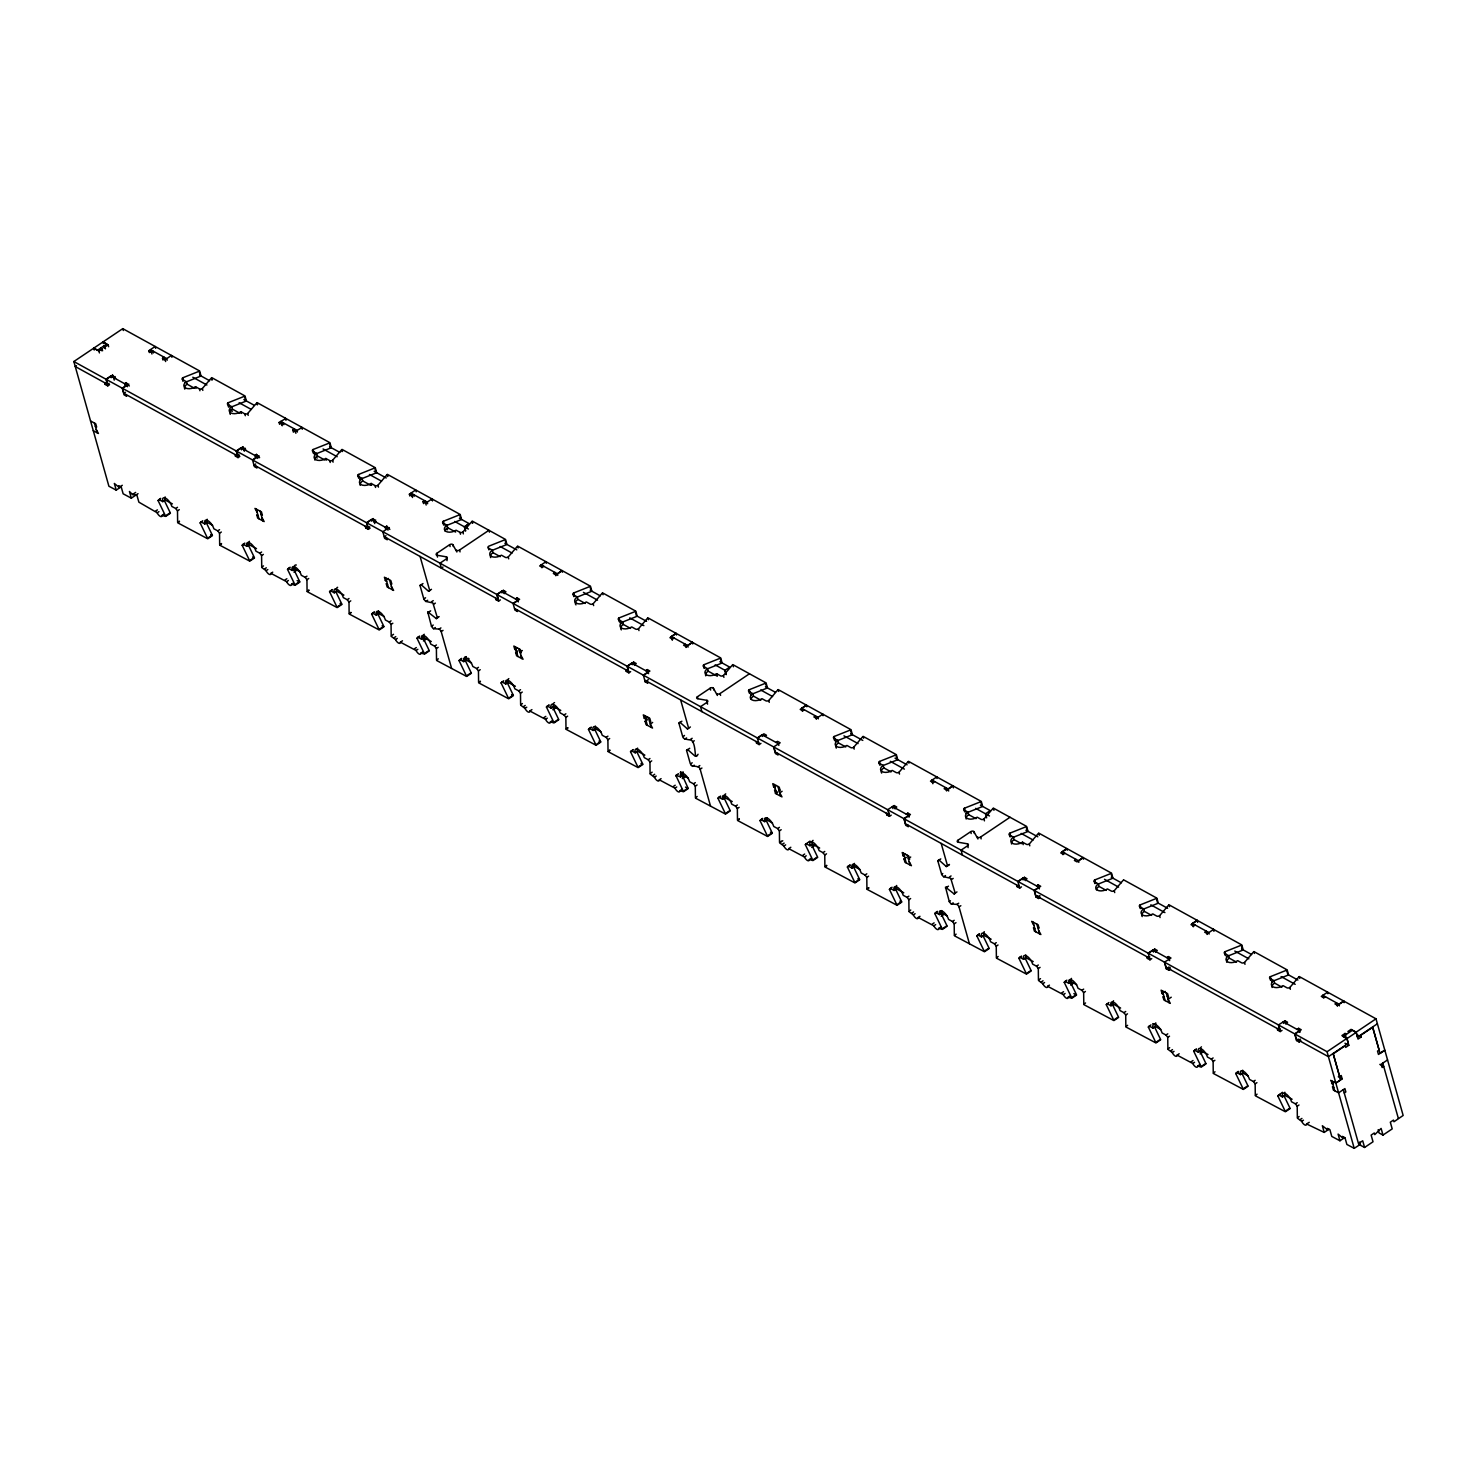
<?xml version="1.0" encoding="UTF-8"?>
<svg xmlns="http://www.w3.org/2000/svg" width="1477" height="1477" viewBox="0 0 1477 1477"><rect width="100%" height="100%" fill="white"/><g stroke="black" fill="none" stroke-linecap="round" stroke-linejoin="round"><path stroke-width="1.5" d="M138.044 493.65L131.324 498.155L129.441 491.472L132.505 494.518L136.992 495.478L138.875 502.162L157.097 512.704A4.191 1.754 56.1 0 0 160.236 516.359A4.191 1.754 56.1 0 0 162.045 515.436L165.682 516.415L170.427 513.239M261.798 567.537L266.008 570.62A4.191 1.754 56.1 0 0 269.128 574.276A4.191 1.754 56.1 0 0 270.956 573.353L286.612 581.68A4.191 1.754 56.1 0 0 289.677 585.206A4.191 1.754 56.1 0 0 291.504 584.264L293.277 583.083M291.504 584.264L295.142 585.261L299.868 582.067L297.135 580.627M391.257 636.365L395.448 639.449A4.191 1.754 56.1 0 0 398.587 643.104A4.191 1.754 56.1 0 0 400.396 642.181L416.071 650.508A4.191 1.754 56.1 0 0 419.136 654.034A4.191 1.754 56.1 0 0 420.945 653.092L422.736 651.911M420.945 653.092L424.582 654.089L429.327 650.895M520.716 705.194L524.981 708.406A4.191 1.754 56.1 0 0 528.046 711.932A4.191 1.754 56.1 0 0 529.855 711.009L545.53 719.336A4.191 1.754 56.1 0 0 548.595 722.862A4.191 1.754 56.1 0 0 550.404 721.921L552.176 720.739M550.404 721.921L554.041 722.918L558.786 719.724M650.157 774.022L654.422 777.234A4.191 1.754 56.1 0 0 657.487 780.761A4.191 1.754 56.1 0 0 659.314 779.819L674.971 788.164A4.191 1.754 56.1 0 0 678.035 791.69A4.191 1.754 56.1 0 0 679.863 790.749L681.931 789.364M679.863 790.749L683.5 791.746L688.227 788.552L685.494 787.112M782.773 840.727L779.616 842.85L783.881 846.063A4.191 1.754 56.1 0 0 786.946 849.589A4.191 1.754 56.1 0 0 788.755 848.647L804.43 856.992A4.191 1.754 56.1 0 0 807.494 860.519A4.191 1.754 56.1 0 0 809.304 859.577L811.076 858.395M809.304 859.577L812.941 860.574L817.686 857.38M909.057 911.678L913.321 914.891A4.191 1.754 56.1 0 0 916.386 918.417A4.191 1.754 56.1 0 0 918.214 917.475L933.87 925.821A4.191 1.754 56.1 0 0 936.953 929.347A4.191 1.754 56.1 0 0 938.763 928.405L941.126 926.817M938.763 928.405L942.4 929.402L947.126 926.208M1038.516 980.506L1042.78 983.719A4.191 1.754 56.1 0 0 1045.845 987.245A4.191 1.754 56.1 0 0 1047.655 986.304L1063.329 994.649A4.191 1.754 56.1 0 0 1066.394 998.175A4.191 1.754 56.1 0 0 1068.203 997.233L1069.994 996.052M1068.203 997.233L1071.859 998.23L1076.585 995.036L1073.853 993.596M1167.975 1049.335L1172.24 1052.547A4.191 1.754 56.1 0 0 1175.304 1056.073A4.191 1.754 56.1 0 0 1177.114 1055.132L1192.788 1063.477A4.191 1.754 56.1 0 0 1195.853 1067.003A4.191 1.754 56.1 0 0 1197.662 1066.062L1200.026 1064.474M1197.662 1066.062L1201.299 1067.059L1206.044 1063.865M1297.415 1118.163L1301.68 1121.375A4.191 1.754 56.1 0 0 1304.745 1124.902A4.191 1.754 56.1 0 0 1306.573 1123.96L1324.223 1132.416L1328.968 1129.222M680.657 771.696L688.042 788.053L683.297 791.229L675.801 775.296L680.583 776.939L682.965 775.351A7.33 3.065 56.1 0 1 683.131 771.917M185.16 382.34L200.503 376.229L199.155 371.262L182.797 377.78A2.086 1.2 -15.1 0 0 182.52 379.552L186.416 381.712A7.33 4.209 -15.1 0 0 185.456 387.934A7.33 4.209 -15.1 0 0 195.536 386.734L199.45 388.876A2.086 1.2 -15.1 0 0 202.331 388.543L211.359 377.983L211.95 380.161M231.538 406.913L245.847 401.209L244.517 396.242L228.141 402.759A2.086 1.2 -15.1 0 0 227.864 404.532L231.778 406.692A7.33 4.209 -15.1 0 0 230.818 412.914A7.33 4.209 -15.1 0 0 240.899 411.714L244.794 413.855A2.086 1.2 -15.1 0 0 247.674 413.505L256.721 402.963L257.22 404.827M315.432 454.085L330.774 447.974L329.426 443.008L313.069 449.525A2.086 1.2 -15.1 0 0 312.792 451.297L316.687 453.457A7.33 4.209 -15.1 0 0 315.727 459.679A7.33 4.209 -15.1 0 0 325.808 458.479L329.722 460.621A2.086 1.2 -15.1 0 0 332.602 460.289L341.63 449.728L342.129 451.593M359.76 479.471L376.118 472.954L374.789 467.969L358.413 474.505A2.086 1.2 -15.1 0 0 358.136 476.277L362.05 478.419A7.33 4.209 -15.1 0 0 361.071 484.659A7.33 4.209 -15.1 0 0 371.17 483.441L375.066 485.601A2.086 1.2 -15.1 0 0 377.946 485.25L386.992 474.689L387.491 476.554M445.703 525.83L461.046 519.719L459.698 514.753L443.34 521.27A2.086 1.2 -15.1 0 0 443.063 523.043L446.959 525.184A7.33 4.209 -15.1 0 0 445.999 531.425A7.33 4.209 -15.1 0 0 456.079 530.206L459.993 532.366A2.086 1.2 -15.1 0 0 462.873 532.015L471.901 521.473L472.4 523.338M492.063 550.404L506.389 544.699L505.06 539.714L488.684 546.232A2.086 1.2 -15.1 0 0 488.407 548.022L492.321 550.164A7.33 4.209 -15.1 0 0 491.343 556.386A7.33 4.209 -15.1 0 0 501.442 555.186L505.337 557.346A2.086 1.2 -15.1 0 0 508.217 556.995L517.264 546.435M576.99 597.17L591.317 591.465L589.969 586.48L573.611 592.997A2.086 1.2 -15.1 0 0 573.334 594.788L577.23 596.93A7.33 4.209 -15.1 0 0 576.27 603.151A7.33 4.209 -15.1 0 0 586.351 601.951L590.265 604.111A2.086 1.2 -15.1 0 0 593.145 603.761L602.173 593.2M618.955 617.977L620.303 622.962L636.661 616.444L635.332 611.46L618.955 617.977A2.086 1.2 -15.1 0 0 618.678 619.768L622.592 621.909A7.33 4.209 -15.1 0 0 621.614 628.131A7.33 4.209 -15.1 0 0 631.713 626.931L635.608 629.091A2.086 1.2 -15.1 0 0 638.489 628.74L647.535 618.18M707.261 668.896L721.588 663.21L720.241 658.225L703.883 664.742A2.086 1.2 -15.1 0 0 703.606 666.533L707.501 668.675A7.33 4.209 -15.1 0 0 706.541 674.897A7.33 4.209 -15.1 0 0 716.622 673.697L720.536 675.857A2.086 1.2 -15.1 0 0 723.416 675.506L732.444 664.945M750.556 694.688L766.932 688.171L765.603 683.205L749.227 689.722A2.086 1.2 -15.1 0 0 748.95 691.494L752.864 693.655A7.33 4.209 -15.1 0 0 751.885 699.876A7.33 4.209 -15.1 0 0 761.966 698.676L765.88 700.818A2.086 1.2 -15.1 0 0 768.76 700.486L777.788 689.925M837.533 740.642L851.86 734.937L850.512 729.97L834.154 736.488A2.086 1.2 -15.1 0 0 833.877 738.26L837.773 740.42A7.33 4.209 -15.1 0 0 836.813 746.642A7.33 4.209 -15.1 0 0 846.893 745.442L850.807 747.602A2.086 1.2 -15.1 0 0 853.688 747.251L862.716 736.691M882.877 765.621L897.204 759.917L895.874 754.95L879.498 761.467A2.086 1.2 -15.1 0 0 879.221 763.24L883.135 765.4A7.33 4.209 -15.1 0 0 882.157 771.622A7.33 4.209 -15.1 0 0 892.237 770.422L896.151 772.563A2.086 1.2 -15.1 0 0 899.031 772.231L908.06 761.67M965.755 813.199L982.131 806.682L980.783 801.716L964.407 808.233A2.086 1.2 -15.1 0 0 964.149 810.005L968.044 812.165A7.33 4.209 -15.1 0 0 967.084 818.387A7.33 4.209 -15.1 0 0 977.165 817.187L981.079 819.329A2.086 1.2 -15.1 0 0 983.959 818.996L992.987 808.436M1013.148 837.367L1027.475 831.662L1026.146 826.695L1009.77 833.213A2.086 1.2 -15.1 0 0 1009.493 834.985L1013.407 837.145A7.33 4.209 -15.1 0 0 1012.428 843.367A7.33 4.209 -15.1 0 0 1022.509 842.167L1026.423 844.309A2.086 1.2 -15.1 0 0 1029.303 843.976L1038.331 833.416M1098.076 884.132L1112.403 878.427L1111.055 873.461L1094.679 879.978A2.086 1.2 -15.1 0 0 1094.402 881.751L1098.316 883.911A7.33 4.209 -15.1 0 0 1097.356 890.133A7.33 4.209 -15.1 0 0 1107.436 888.932L1111.35 891.074A2.086 1.2 -15.1 0 0 1114.23 890.742L1123.258 880.181M1143.42 909.112L1157.746 903.407L1156.399 898.441L1140.041 904.958A2.086 1.2 -15.1 0 0 1139.764 906.73L1143.66 908.872A7.33 4.209 -15.1 0 0 1142.7 915.112A7.33 4.209 -15.1 0 0 1152.78 913.894L1156.694 916.054A2.086 1.2 -15.1 0 0 1159.574 915.703L1168.602 905.143M1226.298 956.69L1242.674 950.173L1241.326 945.206L1224.95 951.723A2.086 1.2 -15.1 0 0 1224.673 953.496L1228.587 955.656A7.33 4.209 -15.1 0 0 1227.627 961.878A7.33 4.209 -15.1 0 0 1237.708 960.659L1241.622 962.819A2.086 1.2 -15.1 0 0 1244.502 962.469L1253.53 951.927M1271.642 981.67L1288.018 975.152L1286.67 970.167L1270.312 976.685A2.086 1.2 -15.1 0 0 1270.035 978.476L1273.931 980.617A7.33 4.209 -15.1 0 0 1272.971 986.839A7.33 4.209 -15.1 0 0 1283.051 985.639L1286.965 987.799A2.086 1.2 -15.1 0 0 1289.846 987.448L1298.874 976.888M684.479 735.435C679.402 739.146 689.427 739.737 691.365 740.088C697.052 745.017 693.507 762.354 698.067 754.267M692.159 738.278L690.387 739.479M692.141 762.704C686.823 768.188 699.396 764.126 700.153 769.222L710.529 806.11M699.821 765.548L698.049 766.748M946.979 887.142L948.474 886.145M120.966 486.93L116.221 490.124L108.892 486.228L73.85 361.533L122.776 328.651L199.672 370.985L201.001 375.952M76.435 365.668L75.198 366.499L107.563 384.334L109.15 383.281M94.214 350.049L93.716 348.184L98.922 351.046L102.079 348.923L102.578 350.787M104.165 348.129L103.667 346.264L104.978 346.984L108.135 344.861L108.633 346.726M126.228 394.617L126.671 396.279L124.068 394.839L122.277 388.211L127.022 385.017L110.738 376.063L105.993 379.238L107.784 385.866L109.556 384.685M115.649 378.426L112.547 375.121L106.233 379.367L107.563 384.334M149.343 352.578L148.845 350.714L155.159 346.467L155.657 348.332M115.151 376.561L113.563 377.614L114.246 380.106M148.845 350.714L151.448 352.154L153.036 351.083L153.534 352.948M104.738 382.783L105.181 384.426L106.953 383.245M129.33 385.959L126.21 382.654L124.64 383.706L125.139 385.571M163.024 360.111L162.525 358.246L164.095 357.194L164.778 359.668M128.831 384.094L122.517 388.34L123.846 393.307L237.834 456.079L239.422 455.027M162.525 358.246L165.129 359.686L171.443 355.44L171.941 357.305M123.846 393.307L125.434 392.236M116.221 490.124L114.338 483.441L119.157 487.41L122.296 485.287M132.505 494.518L135.662 492.395M164.205 500.241L170.224 512.722L165.498 515.916L158.076 500.537L160.679 498.358M158.076 500.537L160.144 499.152M256.5 466.363L256.943 468.006L254.339 466.584L252.549 459.956L257.293 456.762L241.009 447.808L236.265 450.983L238.055 457.612L239.828 456.411M245.92 450.171L242.819 446.866L236.505 451.113L237.834 456.079M279.615 424.324L279.116 422.459L285.541 418.637M158.888 499.558L162.784 501.626L165.147 500.02A7.33 3.065 56.1 0 1 165.129 496.9M245.422 448.306L243.834 449.359L244.333 451.224M279.116 422.459L281.719 423.899L283.307 422.828L283.806 424.693M235.009 454.528L235.452 456.171L238.406 454.196M155.639 511.079L157.411 509.879M157.171 512.833L158.944 511.633M162.045 515.436L163.818 514.236M162.784 501.626A7.33 3.065 56.1 0 1 165.664 498.192A7.33 3.065 56.1 0 1 171.849 506.445L175.726 508.494L177.498 507.313M259.601 457.685L256.481 454.399L254.912 455.451L255.41 457.316M293.388 432.17L292.797 429.992L294.366 428.939L295.215 432.041M179.4 521.159L177.628 522.36L177.498 510.857L179.271 509.657M252.789 460.067L259.084 455.821M292.797 429.992L295.4 431.432L301.825 427.591M255.706 463.981L254.118 465.052L368.105 527.824L369.693 526.754M179.474 521.621L177.702 522.803L207.74 538.791L212.466 535.597L210.602 534.6M205.783 521.639L212.282 535.099L207.555 538.274L200.133 522.913L202.718 520.735M200.133 522.913L201.906 521.713M200.946 521.916L204.841 523.984L207.205 522.396A7.33 3.065 56.1 0 1 207.186 519.258M204.841 523.984A7.33 3.065 56.1 0 1 207.722 520.55A7.33 3.065 56.1 0 1 213.888 528.803L217.784 530.871L219.556 529.671M221.458 543.536L219.667 544.736L219.538 533.234L221.328 532.034M221.532 543.979L219.759 545.179L249.779 561.149L254.524 557.955L252.641 556.958M247.841 543.998L254.339 557.457L249.595 560.632L242.173 545.271L244.776 543.093M242.173 545.271L244.536 543.665M243.003 544.274L246.881 546.342L249.244 544.755A7.33 3.065 56.1 0 1 249.41 541.32M246.881 546.342A7.33 3.065 56.1 0 1 249.779 542.908A7.33 3.065 56.1 0 1 255.946 551.161L259.823 553.229L261.614 552.029M263.497 565.894L261.724 567.094L261.595 555.592L263.368 554.392M264.531 568.996L266.303 567.796M266.063 570.75L267.835 569.55M270.956 573.353L272.728 572.153M293.185 568.11L299.683 581.569L294.957 584.744L287.535 569.383L290.12 567.205M287.535 569.383L289.603 567.98M288.347 568.387L292.243 570.454L294.606 568.867A7.33 3.065 56.1 0 1 296.305 564.989M387.565 528.508L371.281 519.535L366.536 522.729L368.327 529.357L370.099 528.157M293.923 572.116L297.302 569.845M376.192 521.898L373.09 518.612L366.776 522.858L368.105 527.824M409.886 496.069L409.387 494.204L415.702 489.958L416.2 491.823M285.079 579.907L286.87 578.726M375.693 520.033L374.106 521.104L374.77 523.596M409.387 494.204L411.991 495.644L413.578 494.573L414.077 496.438M365.281 526.255L365.724 527.917L367.791 526.532M286.612 581.68L288.403 580.479M292.243 570.454A7.33 3.065 56.1 0 1 295.123 567.02A7.33 3.065 56.1 0 1 301.29 575.273L305.185 577.341L306.958 576.141M308.859 590.006L307.068 591.206L306.939 579.704L308.73 578.504M389.873 529.431L386.752 526.144L385.183 527.197L385.682 529.061M423.567 503.602L423.068 501.737L424.637 500.666L425.228 502.845M389.356 527.566L382.82 531.683L384.611 538.33L387.214 539.751L386.771 538.09M423.068 501.737L425.671 503.177L431.986 498.931L432.484 500.795M385.977 535.726L384.389 536.797L498.377 599.57L497.047 594.585L503.362 590.357L505.965 591.779L504.377 592.849M308.933 590.449L307.161 591.649L337.181 607.619L341.925 604.425L340.042 603.428M335.704 591.428L341.741 603.927L336.996 607.102L329.574 591.742L332.177 589.563M329.574 591.742L331.937 590.135M330.405 590.745L334.282 592.812L336.645 591.225A7.33 3.065 56.1 0 1 336.498 588.418M334.282 592.812A7.33 3.065 56.1 0 1 337.181 589.378A7.33 3.065 56.1 0 1 343.347 597.631L347.224 599.699L349.015 598.499M350.898 612.364L349.126 613.564L348.997 602.062L350.769 600.862M469.151 523.633L464.424 526.809L465.606 531.074L464.48 526.846L469.224 523.67L459.402 518.261M390.519 583.323L391.811 584.006L390.87 580.664L384.408 577.23L385.349 580.553L388.506 578.449M437.506 557.106L437.007 555.241A2.086 1.2 -15.1 0 1 436.841 553.303L449.599 544.718A2.086 1.2 -15.1 0 1 452.793 544.625L456.873 551.992M350.991 612.807L349.2 614.007L379.238 629.977L383.983 626.783L382.1 625.786M437.007 555.241L446.368 556.847A2.086 1.2 -15.1 0 1 446.534 558.786L439.998 563.18L441.346 568.147L442.971 567.057M456.356 550.127A2.086 1.2 -15.1 0 0 459.55 550.035L488.924 530.28L489.441 532.145M377.3 612.826L383.78 626.285L379.054 629.46L371.632 614.1L374.235 611.921M371.632 614.1L374.29 612.309M451.63 668.453L441.014 630.956L439.278 629.128L433.296 628.648L431.524 626.433L427.702 611.792L436.398 618.678L437.432 617.977L432.909 602.967L425.708 601.397L423.936 599.367L420.003 585.483L422.994 583.563M372.444 613.103L376.34 615.17L378.703 613.583A7.33 3.065 56.1 0 1 378.537 610.776M420.003 585.483L421.056 584.634L428.496 591.243L431.487 589.323M376.34 615.17A7.33 3.065 56.1 0 1 379.22 611.736A7.33 3.065 56.1 0 1 385.405 619.989L389.282 622.057L391.054 620.857M423.788 598.979L425.561 597.779M393.547 634.316L391.183 635.922L391.054 624.42L392.827 623.22M425.911 601.453L427.684 600.271M431.469 601.822L433.241 600.622M433.592 604.296L435.364 603.114M427.665 612.752L429.438 611.552M428.884 612.032L430.656 610.85M393.99 637.824L395.762 636.624M395.522 639.578L397.295 638.378M400.396 642.181L402.483 640.778M436.25 618.568L437.949 617.312M437.377 617.792L439.167 616.611M431.469 626.248L433.241 625.048M422.644 636.938L429.142 650.397L424.397 653.572L416.976 638.212L419.579 636.033M416.976 638.212L418.748 637.012M433.573 628.74L435.346 627.54M417.806 637.215L421.683 639.283L424.047 637.695A7.33 3.065 56.1 0 1 424.213 634.261M439.149 629.091L440.921 627.891M423.382 640.944L426.761 638.673M414.539 648.735L416.311 647.554M441.254 631.565L443.026 630.384M517.042 609.835L517.485 611.496L514.882 610.056L513.091 603.428L517.836 600.253L501.552 591.28L496.807 594.474L498.598 601.102L500.371 599.902M545.973 561.703L539.659 565.949L542.262 567.371L543.85 566.319M416.071 650.508L417.843 649.308M495.552 598L495.995 599.662L498.358 598.074M421.683 639.283A7.33 3.065 56.1 0 1 424.582 635.848A7.33 3.065 56.1 0 1 430.749 644.101L434.626 646.169L436.417 644.969M438.3 658.834L436.527 660.034L436.398 648.532L438.171 647.332M515.455 598.942L517.024 597.871L519.627 599.311L513.313 603.558M541.893 567.722L541.099 564.805L557.309 573.741L562.054 570.565L562.497 572.208M562.257 570.676L555.943 574.904L553.34 573.482L554.909 572.411L555.814 575.735M464.701 659.296L471.181 672.755L466.455 675.931L459.033 660.57L461.636 658.391M459.033 660.57L460.806 659.37M459.864 659.573L463.741 661.641L466.104 660.053A7.33 3.065 56.1 0 1 466.27 656.619M463.741 661.641A7.33 3.065 56.1 0 1 466.621 658.207A7.33 3.065 56.1 0 1 472.806 666.459L476.683 668.527L478.456 667.327M471.385 673.254L466.64 676.448L436.601 660.477M480.357 681.192L478.585 682.392L478.456 670.89L480.228 669.69M522.341 650.545L519.978 652.151L521.27 652.834L520.329 649.492L513.848 646.058L514.79 649.382L517.172 647.794M520.827 655.197L523.061 659.24L516.599 655.788L515.658 652.446L518.021 650.859M480.431 681.635L478.659 682.836L508.697 698.806L513.424 695.612L511.559 694.615M506.74 681.654L513.239 695.113L508.494 698.289L501.072 682.928L503.675 680.749M501.072 682.928L502.863 681.728M501.903 681.931L505.78 683.999L508.162 682.411A7.33 3.065 56.1 0 1 508.827 678.608M505.78 683.999A7.33 3.065 56.1 0 1 508.679 680.565A7.33 3.065 56.1 0 1 514.845 688.817L518.741 690.885L520.513 689.685M522.396 703.55L520.624 704.751L520.495 693.248L522.267 692.048M523.43 706.634L525.221 705.452M524.981 708.406L526.754 707.206M529.855 711.009L531.923 709.606M552.564 706.726L558.583 719.225L553.857 722.401L546.435 707.04L549.038 704.861M546.435 707.04L548.798 705.434M547.265 706.043L551.143 708.111L553.506 706.523A7.33 3.065 56.1 0 1 553.34 703.717M552.823 709.772L556.201 707.501M543.998 717.564L545.77 716.382M545.53 719.336L547.302 718.136M647.314 681.58L647.757 683.242L645.154 681.802L643.363 675.174L648.108 671.998L631.824 663.025L627.079 666.219L628.87 672.847L630.642 671.647M672.312 640.243L671.315 636.513L676.041 633.338L676.484 634.999M634.648 664.595L636.236 663.524L633.615 662.084L627.3 666.33L628.648 671.315L514.661 608.524M676.244 633.448L669.93 637.695L672.533 639.116L674.103 638.064M625.823 669.746L626.266 671.407L628.334 670.023M551.143 708.111A7.33 3.065 56.1 0 1 554.023 704.677A7.33 3.065 56.1 0 1 560.208 712.929L564.085 714.997L565.857 713.797M567.759 727.663L565.986 728.863L565.857 717.36L567.63 716.16M645.726 670.687L647.295 669.616L649.898 671.056L643.584 675.303M671.315 636.513L687.58 645.486L692.325 642.292L692.768 643.954M692.528 642.403L686.214 646.649L683.611 645.227L685.18 644.157L686.085 647.48M567.833 728.106L566.06 729.306L596.099 745.276L600.825 742.082L598.96 741.085M645.154 681.802L648.311 679.678M594.603 729.084L600.641 741.583L595.896 744.759L588.474 729.398L591.077 727.219M588.474 729.398L591.446 727.404M589.305 728.401L593.182 730.469L595.563 728.881A7.33 3.065 56.1 0 1 595.397 726.075M593.182 730.469A7.33 3.065 56.1 0 1 596.08 727.035A7.33 3.065 56.1 0 1 602.247 735.288L606.142 737.355L607.915 736.155M609.798 750.021L608.026 751.221L607.896 739.719L609.669 738.518M649.418 720.979L650.729 721.662L649.788 718.32L643.307 714.886L644.249 718.21L646.612 716.622M647.905 717.324L645.541 718.911L644.249 718.21M652.649 722.438L650.286 724.025L652.52 728.069L646.04 724.616L645.117 721.274L647.48 719.687M609.89 750.464L608.118 751.664L638.138 767.634L642.883 764.44L641 763.443M707.409 702.203L706.911 700.338L697.55 698.713A2.086 1.2 -15.1 0 1 697.384 696.775L710.142 688.208A2.086 1.2 -15.1 0 1 713.336 688.116L717.397 695.482M636.661 751.442L642.698 763.941L637.953 767.117L630.531 751.756L633.135 749.577M630.531 751.756L632.894 750.15M706.911 700.338A2.086 1.2 -15.1 0 1 707.077 702.277L700.541 706.671L701.889 711.637M716.899 693.618A2.086 1.2 -15.1 0 0 720.093 693.525L749.467 673.77M682.706 736.635L678.903 723.139L681.894 721.219M631.362 750.759L635.239 752.827L637.602 751.239A7.33 3.065 56.1 0 1 637.584 748.101M678.903 723.139L679.882 722.235L687.396 728.899L690.405 726.979M635.239 752.827A7.33 3.065 56.1 0 1 638.119 749.393A7.33 3.065 56.1 0 1 644.304 757.646L648.181 759.713L649.954 758.513M652.151 772.176L650.083 773.579L649.954 762.077L651.726 760.877M684.811 739.109L686.583 737.928M692.491 741.952L694.264 740.752M690.368 763.904L686.565 750.408L689.722 748.285M652.982 775.517L654.662 774.28M654.422 777.234L656.194 776.034M659.314 779.819L661.087 778.637M676.706 774.871L678.478 773.69M680.251 772.489L683.149 772.6M675.875 775.868L677.666 774.668M692.473 766.397L694.264 765.197M682.282 778.601L685.66 776.33M673.438 786.392L675.211 785.21M700.153 769.222L701.944 768.04M674.971 788.164L676.743 786.964M778.841 745.405L778.379 743.743L762.095 734.771L757.369 737.965L759.16 744.593L760.932 743.393M802.417 711.194L801.642 708.295L806.368 705.101L806.811 706.763M757.572 738.075L763.886 733.829L766.508 735.269L764.92 736.321M806.516 705.194L800.202 709.422L802.805 710.862L804.374 709.809M680.583 776.939A7.33 3.065 56.1 0 1 683.482 773.505A7.33 3.065 56.1 0 1 689.648 781.758L693.544 783.825L695.316 782.625M756.095 741.491L756.556 743.153L758.329 741.971M697.199 796.491L695.427 797.691L695.298 786.189L697.07 784.989M775.997 742.433L777.567 741.362L780.17 742.802L773.653 746.919L775.443 753.565L778.047 754.987L777.604 753.325M822.8 714.148L816.486 718.394L813.882 716.954L815.452 715.902L816.338 719.225M723.601 796.952L730.1 810.411L725.355 813.587L717.933 798.226L720.536 796.048M717.933 798.226L720.001 796.823M718.764 797.229L722.641 799.297L725.004 797.709L732.26 801.568M722.641 799.297A7.33 3.065 56.1 0 1 725.539 795.863A7.33 3.065 56.1 0 1 731.706 804.116L735.583 806.184L737.355 804.983M730.284 810.91L725.539 814.104L695.519 798.134M739.257 818.849L737.485 820.049L737.355 808.547L739.128 807.347M778.877 789.807L780.17 790.49L779.228 787.149L772.766 783.715L773.708 787.038L776.071 785.45M775.85 790.786L774.557 790.103L775.499 793.444L777.862 791.857M739.331 819.292L737.558 820.492L767.597 836.462L772.323 833.268L770.459 832.271M782.108 791.266L779.745 792.854L781.979 796.897L775.499 793.444M765.64 819.31L772.139 832.77L767.412 835.945L759.99 820.566L762.594 818.406M759.99 820.566L762.354 818.978M760.803 819.587L764.698 821.655L767.061 820.067L772.489 822.966M764.698 821.655A7.33 3.065 56.1 0 1 767.578 818.221A7.33 3.065 56.1 0 1 773.745 826.474L777.64 828.542L779.413 827.342M781.315 841.207L779.524 842.407L779.394 830.905L781.185 829.705M782.348 844.29L784.121 843.109M783.881 846.063L785.653 844.862M788.755 848.647L790.823 847.263M811.464 844.382L817.501 856.882L812.756 860.057L805.334 844.696L807.937 842.518M808.528 842.112L810.005 841.115M805.334 844.696L807.107 843.496M806.165 843.699L810.042 845.767L812.405 844.179A7.33 3.065 56.1 0 1 813.088 840.376M811.722 847.429L815.101 845.158M802.897 855.22L804.67 854.038M804.43 856.992L806.202 855.792M810.042 845.767A7.33 3.065 56.1 0 1 812.941 842.333A7.33 3.065 56.1 0 1 819.107 850.586L822.984 852.654L824.757 851.454M895.191 808.067L896.761 807.014L894.157 805.574L887.64 809.71L889.431 816.338L891.203 815.138M936.787 776.92L930.473 781.167L933.076 782.607L934.646 781.555M826.658 865.319L824.886 866.519L824.757 855.017L826.529 853.817M886.366 813.236L886.828 814.898L889.486 813.107M826.732 865.762L824.96 866.962L854.998 882.932L859.725 879.738L857.86 878.741M906.269 814.159L907.838 813.107L910.441 814.547L904.127 818.793L905.475 823.76L1019.462 886.532M909.112 817.15L908.65 815.489L903.924 818.664L905.715 825.292L908.318 826.732L907.875 825.071M932.836 783.733L931.839 780.004L948.123 788.958L952.85 785.782L953.403 787.85M953.071 785.893L946.757 790.14L944.154 788.7L945.723 787.647L946.609 790.952M853.041 865.78L859.54 879.24L854.814 882.415L847.392 867.036L849.995 864.876M847.392 867.036L850.05 865.264M848.204 866.057L852.1 868.125L854.463 866.537A7.33 3.065 56.1 0 1 854.444 863.399M852.1 868.125A7.33 3.065 56.1 0 1 854.98 864.691A7.33 3.065 56.1 0 1 861.165 872.944L865.042 875.012L866.814 873.812M868.716 887.677L866.925 888.877L866.796 877.375L868.587 876.175M910.7 857.029L908.337 858.635L909.629 859.319L908.687 855.977L902.207 852.524L903.149 855.866L905.512 854.278M909.186 861.682L911.42 865.707L904.958 862.273L904.016 858.931L906.38 857.343M868.79 888.12L867.017 889.32L897.056 905.29L901.782 902.096L899.899 901.099M967.952 845.693L967.453 843.829L958.093 842.204A2.086 1.2 -15.1 0 1 957.927 840.265L970.684 831.68A2.086 1.2 -15.1 0 1 973.878 831.588L977.94 838.973M895.099 888.139L901.598 901.598L896.853 904.773L889.431 889.394L892.034 887.234M889.431 889.394L891.499 888.009M969.429 943.766L958.831 906.269L957.078 904.422L951.114 903.961L949.323 901.745L945.502 887.105L954.216 893.991L955.213 893.197L950.726 878.28L943.526 876.71L941.791 874.79L937.803 860.777L939.575 859.596M890.262 888.415L894.139 890.483L896.521 888.896A7.33 3.065 56.1 0 1 896.687 885.462M937.803 860.777L940.794 858.875M967.453 843.829A2.086 1.2 -15.1 0 1 967.62 845.767L961.084 850.143L962.413 855.128M977.442 837.108A2.086 1.2 -15.1 0 0 980.636 837.016L1010.01 817.261M939.021 860.076L946.314 866.556L949.471 864.433M946.314 866.556L949.305 864.636M894.139 890.483A7.33 3.065 56.1 0 1 897.037 887.049A7.33 3.065 56.1 0 1 903.204 895.302L907.081 897.37L908.872 896.17M941.606 874.292L942.788 873.498M910.755 910.035L908.983 911.217L908.853 899.733L910.626 898.533M943.711 876.766L945.502 875.584M949.286 877.116L951.059 875.935M951.391 879.609L953.182 878.409M945.465 888.065L947.255 886.865M911.881 913.174L913.561 911.937M913.321 914.891L915.112 913.691M918.214 917.475L919.986 916.294M954.05 893.88L956.967 891.923M949.268 901.561L950.449 900.767M940.443 912.251L946.942 925.71L942.215 928.885L934.793 913.524L937.397 911.346M934.793 913.524L936.861 912.121M951.391 904.035L953.163 902.853M935.606 912.528L939.501 914.595L941.864 913.008L947.292 915.906M956.948 904.404L958.721 903.204M941.181 916.257L944.56 913.986M932.338 924.048L934.129 922.867M959.071 906.878L960.844 905.696M933.87 925.821L935.661 924.62M939.501 914.595A7.33 3.065 56.1 0 1 942.381 911.161A7.33 3.065 56.1 0 1 948.566 919.414L952.443 921.482L954.216 920.282M956.117 934.147L954.327 935.347L954.197 923.845L955.988 922.645M1039.383 888.896L1038.922 887.234L1022.638 878.261L1017.911 881.455L1019.702 888.083L1021.475 886.883M1062.886 854.648L1062.111 851.731L1066.837 848.555L1067.299 850.217M1018.115 881.566L1024.429 877.32L1027.032 878.76L1025.463 879.812M1067.059 848.666L1060.744 852.912L1063.348 854.352L1064.917 853.281M1016.638 884.981L1017.099 886.643L1018.872 885.443M1036.54 885.905L1038.109 884.852L1040.713 886.292L1034.398 890.52L1035.746 895.505L1149.734 958.278M1075.994 859.392L1074.407 860.445L1077.028 861.885L1083.343 857.639M1038.922 887.234L1034.195 890.409L1035.986 897.037L1038.589 898.478L1040.362 897.277M1062.111 851.731L1078.395 860.703L1083.121 857.528L1083.564 859.189M982.962 935.569L988.999 948.068L984.254 951.243L976.832 935.864L979.436 933.704M976.832 935.864L979.214 934.276M1035.986 897.037L1037.759 895.856M1039.919 895.634L1038.146 896.816L1038.589 898.478M977.663 934.886L981.54 936.953L983.922 935.366A7.33 3.065 56.1 0 1 984.31 931.71M981.54 936.953A7.33 3.065 56.1 0 1 984.439 933.519A7.33 3.065 56.1 0 1 990.605 941.772L994.483 943.84L996.273 942.64M989.184 948.566L984.457 951.76L954.419 935.79M998.157 956.505L996.384 957.687L996.255 946.203L998.027 945.003M1025.02 957.927L1031.038 970.426L1026.312 973.601L1018.89 958.222L1021.493 956.062M1018.89 958.222L1021.253 956.634M1019.721 957.244L1023.598 959.312L1025.961 957.724A7.33 3.065 56.1 0 1 1025.795 954.917M1023.598 959.312A7.33 3.065 56.1 0 1 1026.478 955.877A7.33 3.065 56.1 0 1 1032.663 964.13L1036.54 966.198L1038.313 964.998M1031.241 970.924L1026.497 974.118L996.458 958.148M1040.51 978.66L1038.442 980.045L1038.313 968.561L1040.085 967.361M1041.34 982.002L1043.02 980.765M1042.78 983.719L1044.553 982.519M1047.655 986.304L1049.445 985.122M1069.902 981.079L1076.401 994.538L1071.656 997.713L1064.234 982.334L1066.837 980.174M1064.234 982.334L1066.006 981.153M1065.065 981.356L1068.942 983.424L1071.323 981.836A7.33 3.065 56.1 0 1 1071.49 978.402M1070.64 985.085L1074.019 982.814M1061.797 992.876L1063.569 991.695M1063.329 994.649L1065.102 993.449M1068.942 983.424A7.33 3.065 56.1 0 1 1071.84 979.989A7.33 3.065 56.1 0 1 1078.007 988.242L1081.884 990.31L1083.675 989.11M1085.558 1002.975L1083.786 1004.157L1083.656 992.673L1085.429 991.473M1169.655 960.622L1169.193 958.979L1152.909 950.006L1148.183 953.182L1149.974 959.828L1151.746 958.628M1193.268 926.799L1192.382 923.476L1197.108 920.3L1197.681 922.368M1148.386 953.311L1154.7 949.065L1157.303 950.486L1155.734 951.557M1197.33 920.411L1191.016 924.657L1193.619 926.097L1195.188 925.027M1146.909 956.727L1147.371 958.388L1149.734 956.801M1166.812 957.65L1168.381 956.598L1170.984 958.019L1164.467 962.155L1166.258 968.783L1168.861 970.223L1170.633 969.023M1213.614 929.384L1207.3 933.63L1204.678 932.19L1206.266 931.119L1207.152 934.443M1111.959 1003.437L1118.44 1016.896L1113.713 1020.072L1106.291 1004.692L1108.895 1002.532M1106.291 1004.692L1108.064 1003.511M1107.122 1003.714L1110.999 1005.782L1113.363 1004.194A7.33 3.065 56.1 0 1 1113.529 1000.76M1166.258 968.783L1168.916 966.992M1170.19 967.361L1168.418 968.561L1168.861 970.223M1110.999 1005.782A7.33 3.065 56.1 0 1 1113.88 1002.348A7.33 3.065 56.1 0 1 1120.064 1010.6L1123.942 1012.668L1125.714 1011.468M1118.643 1017.395L1113.898 1020.589L1083.86 1004.618M1127.616 1025.333L1125.843 1026.515L1125.714 1015.031L1127.486 1013.831M1167.236 996.273L1168.529 996.975L1167.587 993.633L1161.125 990.181L1162.048 993.523L1165.205 991.399M1171.243 997.215L1168.085 999.338L1170.319 1003.363L1163.858 999.929L1162.916 996.587L1164.208 997.27M1154.46 1026.755L1160.497 1039.254L1155.771 1042.43L1148.331 1027.05L1150.934 1024.89M1152.725 1023.69L1155.845 1023.93M1148.331 1027.05L1150.121 1025.869M1149.161 1026.072L1153.057 1028.14L1155.42 1026.552A7.33 3.065 56.1 0 1 1155.808 1022.896M1153.057 1028.14A7.33 3.065 56.1 0 1 1155.937 1024.706A7.33 3.065 56.1 0 1 1162.104 1032.958L1165.999 1035.026L1167.772 1033.826M1160.682 1039.753L1155.956 1042.947L1125.917 1026.977M1169.673 1047.691L1167.882 1048.873L1167.753 1037.389L1169.526 1036.189M1170.799 1050.83L1172.48 1049.593M1172.24 1052.547L1174.012 1051.347M1177.114 1055.132L1179.181 1053.747M1199.822 1050.867L1205.841 1063.366L1201.115 1066.542L1193.693 1051.162L1196.296 1049.002M1193.693 1051.162L1196.352 1049.372M1194.524 1050.184L1198.401 1052.252L1200.764 1050.664A7.33 3.065 56.1 0 1 1200.598 1047.858M1200.081 1053.913L1203.46 1051.642M1191.256 1061.705L1193.028 1060.523M1192.788 1063.477L1194.561 1062.277M1198.401 1052.252A7.33 3.065 56.1 0 1 1201.281 1048.818A7.33 3.065 56.1 0 1 1207.466 1057.07L1211.343 1059.138L1213.115 1057.938M1215.017 1071.804L1213.245 1072.985L1213.115 1061.501L1214.888 1060.301M1286.005 1023.303L1287.575 1022.232L1284.972 1020.81L1278.454 1024.927L1280.245 1031.555L1282.018 1030.374M1327.601 992.156L1321.287 996.403L1323.89 997.843L1325.46 996.772M1277.18 1028.472L1277.642 1030.134L1279.71 1028.731M1297.064 1029.395L1298.652 1028.343L1301.255 1029.764L1294.941 1034.011L1296.289 1038.977L1328.414 1056.683L1354.224 1148.349L1360.003 1144.564L1359.542 1142.903L1362.699 1140.779L1364.582 1147.463L1373.019 1141.776L1371.136 1135.111L1374.293 1132.988L1374.773 1134.65L1381.106 1128.41L1382.989 1135.074L1392.202 1128.89L1390.319 1122.206L1393.476 1120.083L1393.956 1121.763L1403.15 1115.467L1376.01 1018.816L1299.28 976.555L1299.778 978.42M1241.862 1073.225L1247.899 1085.724L1243.172 1088.9L1235.732 1073.521L1238.335 1071.36M1235.732 1073.521L1238.409 1071.73M1299.926 1032.368L1299.465 1030.724L1294.738 1033.9L1296.529 1040.528L1299.132 1041.968L1300.905 1040.768M1323.318 997.713L1322.653 995.221L1338.937 1004.194L1343.664 1001L1344.107 1002.661M1343.867 1001.129L1337.553 1005.375L1334.95 1003.935L1336.537 1002.865L1337.423 1006.188M1236.563 1072.542L1240.458 1074.61L1242.822 1073.022A7.33 3.065 56.1 0 1 1242.655 1070.216M1296.529 1040.528L1298.597 1039.143M1300.462 1039.106L1298.689 1040.306L1299.132 1041.968M1240.458 1074.61A7.33 3.065 56.1 0 1 1243.339 1071.176A7.33 3.065 56.1 0 1 1249.505 1079.429L1253.401 1081.496L1255.173 1080.296M1248.083 1086.223L1243.357 1089.417L1213.319 1073.447M1257.075 1094.162L1255.284 1095.343L1255.155 1083.86L1256.927 1082.659M1346.341 1034.177L1345.049 1033.457L1341.891 1035.58L1346.95 1038.368L1348.279 1043.334L1328.395 1056.664L1327.084 1051.716L73.85 361.533M1327.084 1051.716L1346.95 1038.368M1349.239 1032.22L1347.929 1031.5L1351.086 1029.377L1356.144 1032.165L1376.01 1018.816M1356.163 1032.405L1352.286 1030.355L1343.073 1036.54L1346.95 1038.608L1356.163 1032.405L1358.046 1039.088L1361.203 1036.965L1360.723 1035.303L1372.705 1027.254L1379.112 1050.036L1377.524 1051.107L1378.466 1054.449L1384.78 1050.202L1380.035 1053.378L1372.576 1026.958M1377.358 1023.801L1357.492 1037.149L1356.144 1032.165M1346.95 1038.608L1348.833 1045.273L1345.676 1047.396L1345.215 1045.734L1333.233 1053.784L1339.639 1076.567L1341.227 1075.514L1342.168 1078.856L1335.854 1083.084L1330.666 1080.333L1332.9 1084.358M1283.919 1095.583L1289.956 1108.082L1285.212 1111.258L1277.79 1095.879L1280.393 1093.718M1281.279 1093.109L1282.461 1092.315M1277.79 1095.879L1279.857 1094.494M1278.62 1094.9L1282.498 1096.968L1284.861 1095.38A7.33 3.065 56.1 0 1 1284.842 1092.242M1282.498 1096.968A7.33 3.065 56.1 0 1 1285.396 1093.534A7.33 3.065 56.1 0 1 1291.563 1101.787L1295.44 1103.854L1297.212 1102.654M1290.141 1108.581L1285.396 1111.775L1255.376 1095.805M1299.114 1116.52L1297.341 1117.701L1297.212 1106.218L1298.985 1105.018M1331.589 1083.675L1334.746 1081.552M1335.836 1083.084L1340.581 1079.909L1333.122 1053.489M1387.531 1059.951L1381.198 1064.178L1382.14 1067.52L1383.727 1066.468L1379.832 1064.4M1300.148 1119.603L1301.92 1118.421M1301.68 1121.375L1303.452 1120.175M1344.255 1092.98L1345.842 1091.928L1344.901 1088.586L1338.587 1092.832L1333.399 1090.081L1332.457 1086.74L1333.749 1087.423M1306.573 1123.96L1309.25 1122.317M1324.223 1132.416L1322.358 1125.732L1327.786 1130.034L1327.306 1128.373L1329.909 1129.739L1331.774 1136.422L1339.953 1140.779L1344.698 1137.585M103.335 343.55L102.928 341.999L106.769 344.012L97.574 350.197L93.679 348.129M1357.308 1034.897L1361.203 1036.965M1344.956 1043.224L1348.833 1045.273M1338.273 1076.788L1342.168 1078.856M90.522 420.963L95.71 423.733L96.651 427.056L95.34 426.373M257.183 512.427L254.949 508.402L261.429 511.836L262.371 515.178L261.078 514.494M385.349 580.553L386.642 581.255M514.79 649.382L516.082 650.083M773.708 787.038L775 787.739M903.149 855.866L904.441 856.568M1033.9 925.396L1031.666 921.353L1038.146 924.805L1039.069 928.147L1037.777 927.445M1162.048 993.523L1163.341 994.224M96.208 429.438L98.442 433.463L93.273 430.712M258.05 515.491L256.758 514.79L257.7 518.132L264.161 521.584L261.927 517.541M387.491 584.32L386.199 583.618L387.14 586.96L393.62 590.412L391.387 586.369M515.658 652.446L516.95 653.148M645.117 721.274L646.409 721.976M904.016 858.931L905.309 859.614M1034.749 928.442L1033.457 927.759L1034.398 931.101L1040.879 934.535L1038.645 930.51M1382.989 1135.074L1379.112 1133.007L1378.17 1129.683M465.07 656.656L466.049 657.173M467.987 658.207L469.04 658.76M165.147 500.02L172.403 503.879M207.205 522.396L212.633 525.295M249.244 544.755L256.5 548.613M294.606 568.867L300.034 571.765M336.645 591.225L343.901 595.083M378.703 613.583L384.149 616.481M424.047 637.695L431.302 641.553M466.104 660.053L471.551 662.951M508.162 682.411L515.399 686.27M553.506 706.523L560.762 710.382M595.563 728.881L600.991 731.78M637.602 751.239L644.858 755.098M682.965 775.351L688.393 778.25M812.405 844.179L819.661 848.038M854.463 866.537L859.891 869.436M896.521 888.896L903.758 892.754M983.922 935.366L991.159 939.224M1025.961 957.724L1033.217 961.582M1071.323 981.836L1076.751 984.734M1113.363 1004.194L1120.618 1008.053M1155.42 1026.552L1160.848 1029.432M1200.764 1050.664L1208.02 1054.523M1242.822 1073.022L1248.25 1075.902M1284.861 1095.38L1292.117 1099.239M1364.582 1147.463L1360.686 1145.395L1359.745 1142.053M131.324 498.155L123.145 493.798L121.262 487.115L118.677 485.748L119.157 487.41M1354.224 1148.349L1346.876 1144.453L1345.012 1137.77L1342.408 1136.404L1342.888 1138.065L1338.088 1134.096L1339.953 1140.779M1123.646 879.849L1156.916 898.164L1158.245 903.13M199.561 375.158L209.623 380.715M243.871 399.565L253.952 405.123M329.593 446.774L339.895 452.442M374.143 471.311L386.235 477.976M504.876 543.314L516.784 549.869M590.172 590.283L600.234 595.822M636.495 615.798L646.575 621.337M719.871 661.714L729.712 667.124L724.949 670.3L726.167 674.638L724.967 670.3L715.145 664.89M765.418 686.787L775.333 692.251M850.697 733.755L862.79 740.42M895.025 758.163L907.1 764.828M980.396 805.187L990.236 810.596L985.51 813.79L986.636 817.852M1025.924 830.259L1037.814 836.813M1111.239 877.246L1121.32 882.784M1157.58 902.761L1167.642 908.3M1241.511 948.991L1251.591 954.53M1287.852 974.506L1297.914 980.045M801.642 708.295L817.852 717.213L818.295 718.874M1192.382 923.476L1208.666 932.449L1209.109 934.11M192.804 377.226L206.909 384.999M239.145 402.759L251.238 409.406M323.075 448.971L337.181 456.744M369.416 474.486L381.509 481.151M454.676 521.455L468.394 529.006M500.149 546.49L512.057 553.044M583.415 592.351L597.52 600.124M629.756 617.866L643.861 625.639M760.673 689.962L772.582 696.535M843.958 735.823L858.045 743.596M890.28 761.338L904.386 769.111M975.669 808.362L989.461 815.969M1021.198 833.434L1033.088 839.988M1104.501 879.313L1118.587 887.086M1150.823 904.829L1164.928 912.601M1234.772 951.059L1248.859 958.831M1281.094 976.574L1295.2 984.347M186.416 381.712L187.099 384.186L194.502 388.266M231.778 406.692L232.443 409.166L239.846 413.246M316.687 453.457L317.37 455.931L324.774 460.012M362.05 478.419L362.714 480.911L370.69 485.305M446.959 525.184L447.642 527.677L455.618 532.071M492.321 550.164L492.986 552.656L500.278 556.663M577.23 596.93L577.913 599.422L585.206 603.447M622.592 621.909L623.257 624.402L630.55 628.408M707.501 668.675L708.185 671.167L717.287 676.189L716.622 673.697M752.864 693.655L753.528 696.147L760.821 700.153M837.773 740.42L838.438 742.913L845.749 746.919M883.135 765.4L883.8 767.874L891.093 771.899M968.044 812.165L968.709 814.658L976.02 818.664M1013.407 837.145L1014.071 839.619L1021.364 843.644M1098.316 883.911L1098.98 886.385L1106.273 890.409M1143.66 908.872L1144.343 911.364L1151.635 915.389M1228.587 955.656L1229.252 958.13L1236.544 962.155M1273.931 980.617L1274.614 983.11L1281.907 987.134M230.264 410.089L232.387 411.252M316.244 457.445L317.297 458.018M446.516 529.172L447.568 529.763M102.928 341.999L108.135 344.861M102.079 348.923L100.768 348.221L101.451 350.695M908.65 815.489L892.366 806.516L892.939 808.602M1299.465 1030.724L1283.181 1021.752L1283.642 1023.413M644.932 680.269L758.92 743.042M889.191 814.787L775.203 752.015L773.856 747.048M105.181 384.426L107.784 385.866M235.452 456.171L238.055 457.612M365.724 527.917L368.327 529.357M495.995 599.662L498.598 601.102M626.266 671.407L628.87 672.847M756.556 743.153L759.16 744.593M886.828 814.898L889.431 816.338M1017.099 886.643L1019.702 888.083M1147.371 958.388L1149.974 959.828M1277.642 1030.134L1280.245 1031.555M1295.44 1103.854L1297.212 1106.218M1253.401 1081.496L1255.155 1083.86M1211.343 1059.138L1213.115 1061.501M1165.999 1035.026L1167.753 1037.389M1123.942 1012.668L1125.714 1015.031M1081.884 990.31L1083.656 992.673M1036.54 966.198L1038.313 968.561M994.483 943.84L996.255 946.203M952.443 921.482L954.197 923.845M907.081 897.37L908.853 899.733M865.042 875.012L866.796 877.375M822.984 852.654L824.757 855.017M777.64 828.542L779.394 830.905M735.583 806.184L737.355 808.547M693.544 783.825L695.298 786.189M648.181 759.713L649.954 762.077M606.142 737.355L607.896 739.719M564.085 714.997L565.857 717.36M518.741 690.885L520.495 693.248M476.683 668.527L478.456 670.89M434.626 646.169L436.398 648.532M389.282 622.057L391.054 624.42M347.224 599.699L348.997 602.062M305.185 577.341L306.939 579.704M259.823 553.229L261.595 555.592M217.784 530.871L219.538 533.234M175.726 508.494L177.498 510.857M428.662 591.354L429.752 590.615L420.077 556.441M687.396 728.899L688.67 728.364L680.639 699.932M695.076 756.169L687.562 749.522L686.565 750.408M941.181 843.422L947.551 865.928M1382.786 1063.126L1398.35 1118.421M1343.313 1089.657L1358.951 1145.173M1331.959 1081.035L1334.71 1090.764M1166.295 992.95L1169.027 1002.68M1162.417 990.882L1165.15 1000.612M1036.836 924.122L1039.586 933.852M1032.958 922.054L1035.691 931.784M907.395 855.294L910.127 865.024M903.499 853.226L906.25 862.956M777.936 786.466L780.668 796.195M774.059 784.398L776.791 794.128M648.495 717.637L651.228 727.367M644.6 715.57L647.332 725.299M519.036 648.809L521.769 658.539M515.159 646.741L517.892 656.471M389.577 579.981L392.328 589.711M385.7 577.913L388.433 587.643M260.137 511.153L262.869 520.883M256.241 509.085L258.992 518.815M94.436 423.05L97.168 432.798M710.64 690.073L710.142 688.208M450.097 546.582L449.599 544.718M971.183 833.545L970.684 831.68M707.575 704.141L707.077 702.277M447.033 560.651L446.534 558.786M1338.937 1004.194L1339.381 1005.855M1345.049 1033.457L1345.935 1036.762M1327.38 992.046L1327.841 993.707M1288.516 974.875L1287.187 969.909L1253.918 951.576L1254.435 953.44M1289.846 987.448L1290.344 989.313M1298.652 1028.343L1299.538 1031.648M1284.972 1020.81L1285.876 1024.115M1270.312 976.685L1271.199 980.008M1270.035 978.476L1270.534 980.34M1278.657 1025.038L1280.005 1030.023L1166.018 967.25L1164.67 962.266M1243.172 949.896L1241.825 944.929L1169.009 904.81L1169.507 906.675M1244.502 962.469L1245 964.333M1224.95 951.723L1225.855 955.028M1224.673 953.496L1225.19 955.361M1213.392 929.273L1213.946 931.341M1159.574 915.703L1160.073 917.568M1168.381 956.598L1169.267 959.902M1154.7 949.065L1155.605 952.37M1152.909 950.006L1153.482 952.074M1140.041 904.958L1140.927 908.263M1139.764 906.73L1140.262 908.595M1112.901 878.15L1111.572 873.184L1038.737 833.083L1039.328 835.243M1114.23 890.742L1114.729 892.606M1094.679 879.978L1095.583 883.283M1094.402 881.751L1094.919 883.615M1078.395 860.703L1078.838 862.365M1027.992 831.385L1026.644 826.418L993.393 808.104L993.966 810.282M1029.303 843.976L1029.801 845.841M1038.109 884.852L1038.996 888.157M1022.509 842.167L1023.192 844.641M1024.429 877.32L1025.333 880.624M1022.638 878.261L1023.099 879.923M1009.77 833.213L1010.656 836.517M1009.493 834.985L1009.991 836.85M982.63 806.405L981.3 801.439L908.466 761.338L908.964 763.203M983.959 818.996L984.457 820.861M980.636 837.016L981.134 838.881M973.878 831.588L974.377 833.453M964.407 808.233L965.312 811.556M964.149 810.005L964.647 811.87M967.62 845.767L968.118 847.632M948.123 788.958L948.677 791.026M957.927 840.265L958.425 842.13M936.566 776.81L937.027 778.471M897.721 759.64L896.373 754.673L863.122 736.358L863.62 738.223M899.031 772.231L899.53 774.096M907.838 813.107L908.743 816.43M894.157 805.574L895.062 808.898M879.498 761.467L880.384 764.772M879.221 763.24L879.72 765.104M852.358 734.678L851.029 729.693L778.194 689.593L778.693 691.458M853.688 747.251L854.186 749.116M834.154 736.488L835.484 741.454M833.877 738.26L834.376 740.125M822.578 714.037L823.021 715.699M767.449 687.913L766.101 682.928L732.85 664.613L733.423 666.792M768.76 700.486L769.259 702.35M762.095 734.771L762.557 736.432M749.227 689.722L750.113 693.045M748.95 691.494L749.448 693.359M722.087 662.933L720.758 657.948L647.923 617.848L648.421 619.712M723.416 675.506L723.915 677.371M720.093 693.525L720.591 695.39M713.336 688.116L713.834 689.981M703.883 664.742L704.769 668.066M703.606 666.533L704.104 668.398M687.58 645.486L688.042 647.148M697.384 696.775L697.882 698.639M637.178 616.167L635.83 611.183L602.579 592.868L603.078 594.733M638.489 628.74L638.987 630.605M647.295 669.616L648.551 673.66M633.615 662.084L634.519 665.407M631.824 663.025L632.267 664.687M618.678 619.768L619.177 621.632M591.815 591.188L590.486 586.221L517.652 546.102L518.15 547.967M593.145 603.761L593.643 605.625M573.611 592.997L574.498 596.32M573.334 594.788L573.833 596.653M557.309 573.741L557.771 575.402M545.844 561.629L546.287 563.291M506.906 544.422L505.559 539.456L472.308 521.123L472.806 522.987M508.217 556.995L508.716 558.86M517.024 597.871L518.279 601.914M503.362 590.357L504.248 593.662M501.552 591.28L501.995 592.942M488.407 548.022L488.905 549.887M461.544 519.442L460.215 514.476L387.38 474.357L387.879 476.222M462.873 532.015L463.372 533.88M459.993 532.366L460.492 534.231M459.55 550.035L460.049 551.9M452.793 544.625L453.291 546.49M443.34 521.27L444.337 525M443.063 523.043L443.562 524.907M431.912 498.894L432.355 500.555M446.368 556.847L446.959 559.026M427.628 503.731L427.185 502.069L410.975 493.152L411.64 495.626M425.671 503.177L426.17 505.042M436.841 553.303L437.34 555.167M411.991 495.644L412.489 497.509M376.635 472.677L375.287 467.711L342.036 449.396L342.535 451.26M377.946 485.25L378.463 487.115M386.752 526.144L388.008 530.169M375.066 485.601L375.564 487.465M371.17 483.441L371.632 485.158M373.09 518.612L373.995 522.027M371.281 519.535L371.724 521.196M358.413 474.505L359.336 477.92M358.136 476.277L358.634 478.142M331.273 447.697L329.943 442.731L257.109 402.63L257.607 404.495M332.602 460.289L333.1 462.153M329.722 460.621L330.22 462.486M325.808 458.479L326.269 460.178M313.069 449.525L314.324 454.178M312.792 451.297L313.29 453.162M301.714 427.185L302.268 429.253M297.431 432.022L296.969 430.361L280.704 421.407L281.59 424.711M295.4 431.432L295.898 433.296M285.43 418.213L285.984 420.299M281.719 423.899L282.218 425.764M246.364 400.932L245.016 395.965L211.765 377.65L212.263 379.515M247.674 413.505L248.191 415.369M256.481 454.399L257.736 458.424M244.794 413.855L245.311 415.72M240.899 411.714L241.36 413.412M242.819 446.866L243.557 449.654M241.009 447.808L241.563 449.876M228.141 402.759L229.23 406.803M227.864 404.532L228.529 407.024M202.331 388.543L202.829 390.408M199.45 388.876L199.949 390.74M195.536 386.734L195.998 388.433M182.797 377.78L183.462 380.272M182.52 379.552L183.019 381.417M167.159 360.277L166.698 358.616L150.432 349.661L151.097 352.135M165.129 359.686L165.627 361.551M151.448 352.154L151.946 354.018M122.776 328.651L123.293 330.516M126.21 382.654L127.465 386.679M104.978 346.984L105.476 348.849M112.547 375.121L113.12 377.3M110.738 376.063L111.181 377.706M98.922 351.046L99.421 352.911M1272.085 987.485A7.33 4.209 -15.1 0 1 1274.614 983.11M1226.667 962.21A7.33 4.209 -15.1 0 1 1229.252 958.13M1142.201 916.589A7.33 4.209 -15.1 0 1 1144.343 911.364M1096.414 889.837A7.33 4.209 -15.1 0 1 1098.98 886.385M1011.542 843.995A7.33 4.209 -15.1 0 1 1014.071 839.619M966.18 819.015A7.33 4.209 -15.1 0 1 968.709 814.658M881.658 773.099A7.33 4.209 -15.1 0 1 883.8 767.874M836.296 748.119A7.33 4.209 -15.1 0 1 838.438 742.913M750.999 699.267A7.33 4.209 -15.1 0 1 753.528 696.147M705.729 675.838A7.33 4.209 -15.1 0 1 708.185 671.167M621.319 629.867A7.33 4.209 -15.1 0 1 623.257 624.402M575.975 604.887A7.33 4.209 -15.1 0 1 577.913 599.422M490.678 557.604A7.33 4.209 -15.1 0 1 492.986 552.656M445.057 531.129A7.33 4.209 -15.1 0 1 447.642 527.677M360.185 485.287A7.33 4.209 -15.1 0 1 362.714 480.911M314.786 460.012A7.33 4.209 -15.1 0 1 317.37 455.931M230.301 414.391A7.33 4.209 -15.1 0 1 232.443 409.166M184.791 389.134A7.33 4.209 -15.1 0 1 187.099 384.186M337.051 587.588A7.33 3.065 56.1 0 1 337.642 587.329M553.912 702.886A7.33 3.065 56.1 0 1 554.503 702.627M941.864 913.008A7.33 3.065 56.1 0 1 941.606 910.589M767.061 820.067A7.33 3.065 56.1 0 1 766.803 817.649M725.004 797.709A7.33 3.065 56.1 0 1 724.764 795.291M725.17 794.275A7.33 3.065 56.1 0 1 725.687 793.906M1201.17 1047.008A7.33 3.065 56.1 0 1 1201.447 1046.861"/></g></svg>
